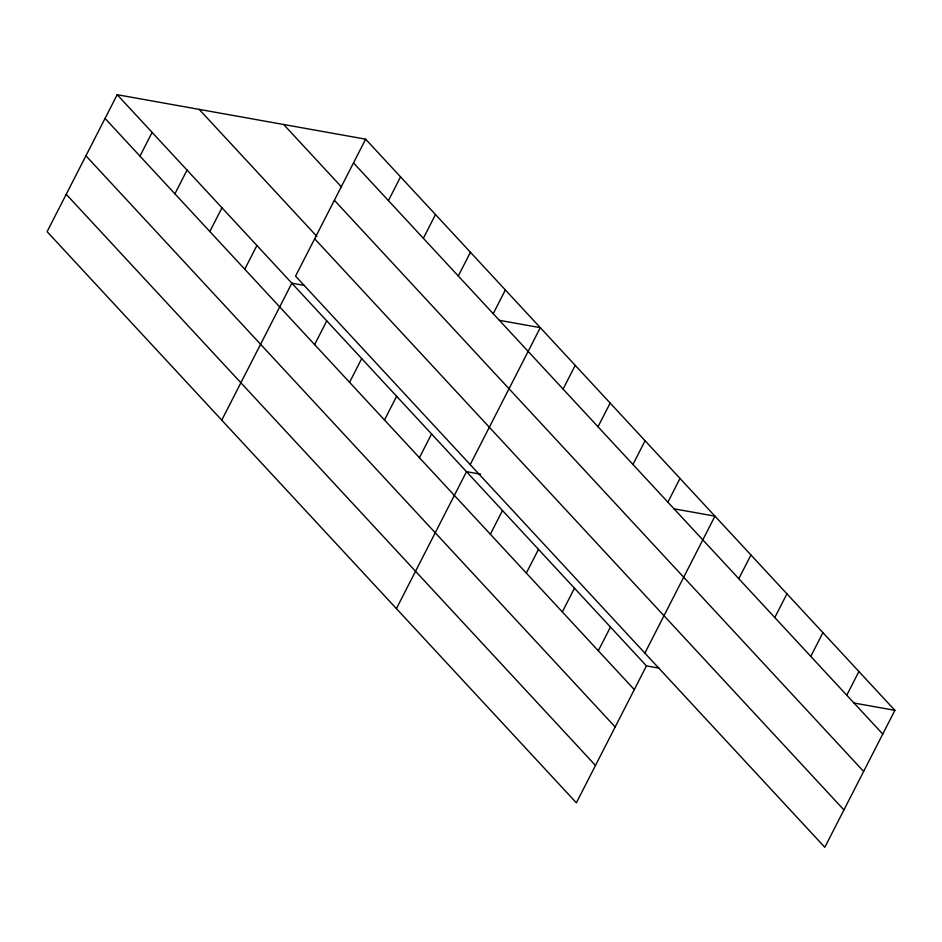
<?xml version="1.0" encoding="UTF-8"?>
<svg xmlns="http://www.w3.org/2000/svg" width="942" height="942" viewBox="0 0 942 942"><rect width="100%" height="100%" fill="white"/><g stroke="black" fill="none" stroke-linecap="round" stroke-linejoin="round"><path stroke-width="1.41" d="M117.185 94.706L47.1 231.661L576.363 802.819L646.447 665.876L117.185 94.706L365.637 139.18L894.9 710.339L824.815 847.294L295.553 276.124L365.637 139.18M139.969 156.125L152.109 132.398M174.906 193.828L187.046 170.102M209.83 231.52L221.982 207.793M244.767 269.224L256.907 245.497M221.759 420.144L291.843 283.189L304.56 285.461M314.628 344.607L326.768 320.881M388.422 200.599L400.562 176.872M349.564 382.311L361.704 358.584M423.358 238.291L435.498 214.576M384.489 420.002L396.629 396.276M458.283 275.994L470.435 252.268M419.425 457.706L431.566 433.979M493.219 313.686L505.359 289.959M396.417 608.626L466.502 471.671L480.632 474.203M470.211 464.618L540.296 327.663L499.295 320.327M563.081 389.081L575.221 365.355M490.346 534.244L502.486 510.517M598.017 426.785L610.157 403.058M526.331 573.077L538.483 549.351M632.942 464.477L645.082 440.75M562.327 611.923L574.467 588.197M667.878 502.18L680.018 478.454M598.311 650.757L610.463 627.031M644.87 653.1L714.954 516.145L673.954 508.81M738.799 578.718L750.939 554.991M774.783 617.552L786.935 593.825M810.779 656.386L822.919 632.671M846.764 695.231L858.916 671.505M646.447 665.876L659.164 668.149M853.911 703.003L894.9 710.339M353.497 162.907L882.76 734.065M283.648 124.497L341.534 186.975M334.375 200.269L863.637 771.439M199.174 109.378L316.936 236.477M314.675 238.762L843.938 809.932M105.045 118.433L634.307 689.603M85.922 155.795L615.185 726.965M66.223 194.287L595.485 765.457"/></g></svg>
